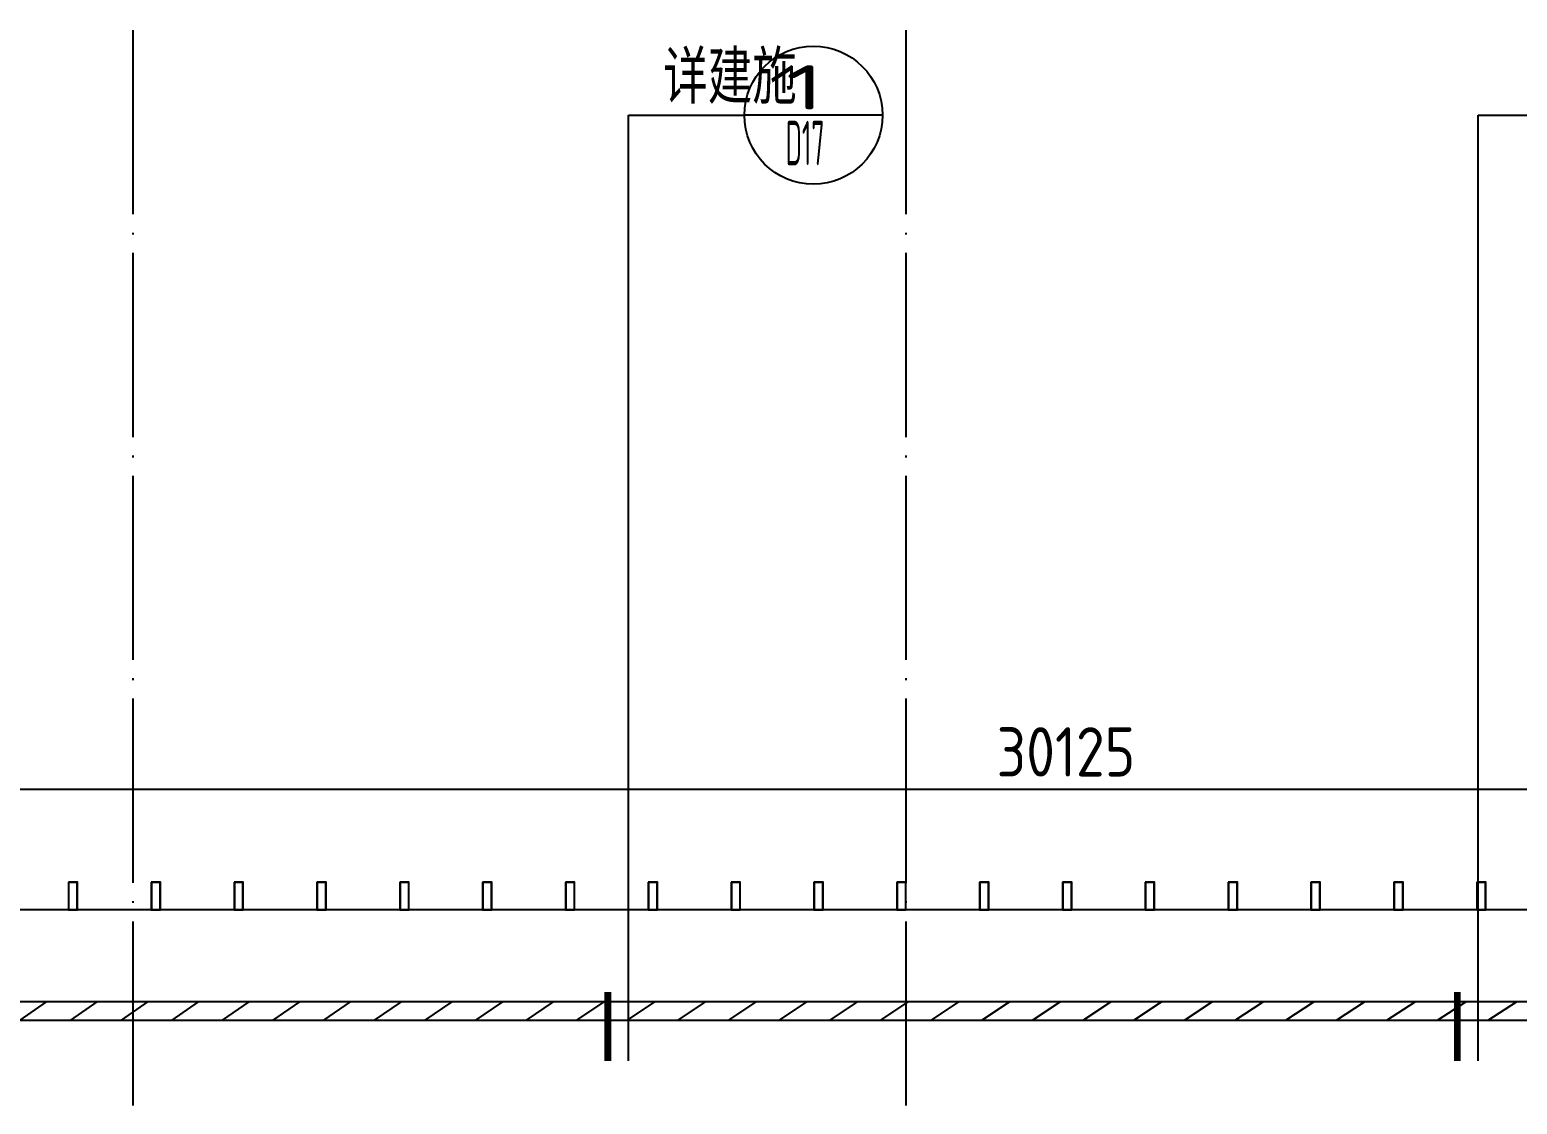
# Model space of a CAD drawing. Header units: inches. Extents: x 0 to 1813292486, y 0 to 3473589894.
# Drawn here: x 600505566 to 600521727, y 3473289605 to 3473301276 of the extents above; entities that cross this region are included whole.
import ezdxf
from ezdxf.enums import TextEntityAlignment as Align

# ---------------------------------------------------------------- set-up
doc = ezdxf.new("R2010")
doc.units = ezdxf.units.IN
doc.header["$LTSCALE"] = 1000
doc.header["$MEASUREMENT"] = 0
doc.linetypes.add('AX-MALL-GIRD-200$0$DOTE', pattern=[2.4200000000000004, 2, -0.2, 0.02, -0.2])
for name, color, linetype in [('A-Anno-Note', 241, 'Continuous'), ('AX-MALL-DIM-P02$0$A-Anno-Dims', 3, 'Continuous'), ('AX-MALL-DIM-P02$0$A-Detl-Thin', 131, 'Continuous'), ('AX-MALL-DIM-SY-P02$0$A-Anno-Note', 241, 'Continuous'), ('AX-MALL-DIM-SY-P02$0$DIM_IDEN', 3, 'Continuous'), ('AX-MALL-GIRD-200$0$A-Grid', 222, 'AX-MALL-GIRD-200$0$DOTE'), ('AX-MALL-P02-200$0$A-Anno-Note', 241, 'Continuous'), ('AX-MALL-WALL-P02$0$A-Anno-Note', 241, 'Continuous'), ('AX-MALL-WALL-P02-QT$0$A-Detl-Thin', 131, 'Continuous'), ('AX-MALL-WALL-P02-QT$0$A-Flor', 41, 'Continuous'), ('AX-MALL-WALL-P02-QT$0$A-Wall', 2, 'Continuous'), ('AX-MALL-WALL-P02-QT$0$A-Wall-Patt', 13, 'Continuous'), ('AX-MALL-WALL-P02-QT$0$A-Wind', 4, 'Continuous'), ('AX-MALL-ZTKD-P02$0$A-Anno-Note', 241, 'Continuous')]:
    doc.layers.add(name, color=color, linetype=linetype)
doc.styles.add('AX-MALL-DIM-P02$0$_TCH_DIM_T3', font='gbenor.shx')
doc.styles.add('AX-MALL-DIM-SY-P02$0$_TCH_DIM', font='gbenor.shx')
doc.styles.add('AX-MALL-DIM-SY-P02$0$_TCH_LABEL', font='gbenor.shx')
doc.dimstyles.new('AX-MALL-DIM-P02$0$_TCH_ARCH&&180', dxfattribs={"dimtxt": 535.5, "dimasz": 270, "dimexe": 450, "dimexo": 450, "dimgap": 137.25, "dimtad": 1, "dimdec": 0, "dimzin": 0, "dimdsep": 46, "dimtxsty": 'AX-MALL-DIM-P02$0$_TCH_DIM_T3', "dimblk": 'AX-MALL-DIM-P02$0$_ArchTick', "dimcen": 0.09, "dimclrt": 7, "dimazin": 2, "dimtfac": 1, "dimtdec": 0, "dimtix": 1, "dimtmove": 2, "dimatfit": 3, "dimfxl": 500, "dimtolj": 1, "dimtzin": 0, "dimarcsym": 0})

# ---------------------------------------------------------------- blocks, each defined once
blk = doc.blocks.new('AX-MALL-GIRD-200')
at = {"layer": 'AX-MALL-GIRD-200$0$A-Grid'}
for p, q in [((600346530.7841308, 3473183292.578675), (600307801.2451816, 3473079328.851593)), ((600354402.324564, 3473180360.198888), (600315672.785615, 3473076396.471807))]:
    blk.add_line(p, q, dxfattribs=at)
blk = doc.blocks.new('AX-MALL-WALL-P02-QT$0$gerthrthrth')
at = {"layer": 'AX-MALL-WALL-P02-QT$0$A-Flor'}
for points in [[(-99.99999976158142, 300.0000004768372), (-99.99999976158142, 4.76837158203125e-07), (1.192092895507812e-07, 4.76837158203125e-07), (1.192092895507812e-06, 299.9999995231628)], [(-96.99999964237213, 296.9999995231628), (-96.99999988079071, 3.000000476837158), (-2.999999761581421, 3.000000953674316), (-2.999998927116394, 296.9999995231628)]]:
    blk.add_lwpolyline(points, close=True, dxfattribs=at)
blk = doc.blocks.new('AX-MALL-WALL-P02-QT$0$fegehrthr')
at = {"layer": 'AX-MALL-WALL-P02-QT$0$A-Flor'}
blk.add_lwpolyline([(209327.1700227261, 135611.3328585625), (176412.6506459713, 135611.3369994164)], dxfattribs=at)
at = {"layer": 'AX-MALL-WALL-P02-QT$0$A-Flor', "rotation": 359.9999999798665}
for p in [(184227.17002213, 135611.3384270668), (185127.1700226068, 135611.3384275436), (186027.1700227261, 135611.3384280205), (186927.1700223684, 135611.3384251595), (187827.1700223684, 135611.3384256363), (188727.1700237989, 135611.3384270668), (189627.1700236797, 135611.3384213448), (190527.1700233221, 135611.3384242058), (191427.17002213, 135611.3384251595), (192327.17002213, 135611.3384246826), (193227.1700224876, 135611.3384232521), (194127.1700226068, 135611.3384227753), (195027.1700228453, 135611.3384227753), (195927.1700224876, 135611.3384227753), (196827.1700224876, 135611.3384232521), (197727.1700223684, 135611.3384213448), (198627.1700220108, 135611.3384222984), (199527.1700228453, 135611.3384218216)]:
    blk.add_blockref('AX-MALL-WALL-P02-QT$0$gerthrthrth', p, dxfattribs=at)
blk = doc.blocks.new('AX-MALL-WALL-P02-QT')
at = {"layer": 'AX-MALL-WALL-P02-QT$0$A-Wall-Patt'}
h = blk.add_hatch(dxfattribs=at)
h.set_pattern_fill('普通砖', color=256, scale=200, style=0)
h.set_pattern_definition([(45, (0, 359.0227), (-353.55353201463, 353.55353201463), [])])
h.paths.add_polyline_path([(600411627.578459, 3473145197.93899), (600337386.7673359, 3473172854.819583), (600337316.9487696, 3473172667.401954), (600411464.0510782, 3473145045.430644), (600411581.0327483, 3473145072.993904)])
at = {"layer": 'AX-MALL-WALL-P02-QT$0$A-Wall'}
for p, q in [((600411627.578459, 3473145197.93899), (600337386.7673359, 3473172854.819583)), ((600337316.9487696, 3473172667.401954), (600411464.0510782, 3473145045.430644))]:
    blk.add_line(p, q, dxfattribs=at)
at = {"layer": 'AX-MALL-WALL-P02-QT$0$A-Detl-Thin', "rotation": 339.5681613092246}
blk.add_blockref('AX-MALL-WALL-P02-QT$0$fegehrthr', (600121810.7232074, 3473109514.681517), dxfattribs=at)
at = {"layer": 'AX-MALL-WALL-P02-QT$0$A-Wind'}
blk.add_blockref('AX-MALL-GIRD-200', (0, 0), dxfattribs=at)
blk = doc.blocks.new('AX-MALL-WALL-P02')
at = {"layer": 'AX-MALL-WALL-P02$0$A-Anno-Note'}
blk.add_blockref('AX-MALL-WALL-P02-QT', (0, 0), dxfattribs=at)
blk = doc.blocks.new('AX-MALL-ZTKD-P02')
at = {"layer": 'AX-MALL-ZTKD-P02$0$A-Anno-Note'}
blk.add_blockref('AX-MALL-GIRD-200', (0, 0), dxfattribs=at)
blk = doc.blocks.new('AX-MALL-DIM-SY-P02')
at = {"layer": 'AX-MALL-DIM-SY-P02$0$DIM_IDEN'}
for p, q in [((600346825.0020854, 3473168652.445227), (600350411.1951737, 3473178279.05092)), ((600350411.1951737, 3473178279.05092), (600351589.8186255, 3473177839.979099)), ((600352995.4508455, 3473177316.339851), (600351589.8186255, 3473177839.979099)), ((600355472.9836061, 3473165430.818364), (600359059.1766944, 3473175057.424056)), ((600359059.1766944, 3473175057.424056), (600360360.3714458, 3473174572.69083))]:
    blk.add_line(p, q, dxfattribs=at)
at = {"layer": 'AX-MALL-DIM-SY-P02$0$DIM_IDEN', "const_width": 75}
for points in [[(600346614.1572524, 3473168730.991114), (600346875.9768759, 3473169433.807225)], [(600355262.1387731, 3473165509.364251), (600355523.9583967, 3473166212.180361)]]:
    blk.add_lwpolyline(points, dxfattribs=at)
at = {"layer": 'AX-MALL-DIM-SY-P02$0$DIM_IDEN'}
blk.add_circle((600352292.6347356, 3473177578.159475), 750, dxfattribs=at)
at = {"layer": 'AX-MALL-DIM-SY-P02$0$A-Anno-Note', "style": 'AX-MALL-DIM-SY-P02$0$_TCH_DIM', "width": 0.7}
blk.add_text('详建施', height=506.3829787234042, rotation=339.5681613088448, dxfattribs=at).set_placement((600350826.1835599, 3473178314.486286))
at = {"layer": 'AX-MALL-DIM-SY-P02$0$A-Anno-Note', "style": 'AX-MALL-DIM-SY-P02$0$_TCH_LABEL'}
for s, width, p, p2 in [('1', 3.000000000491123, (600352030.8327808, 3473177740.115447), (600352426.8620195, 3473177592.582935)), ('D17', 0.5675675676604826, (600351820.0720496, 3473177174.359392), (600352216.1012883, 3473177026.82688))]:
    blk.add_text(s, height=482.9906831399546, rotation=339.5681613000222, dxfattribs=dict(at, width=width)).set_placement(p, p2, align=Align.FIT)
blk = doc.blocks.new('AX-MALL-DIM-P02$0$_ArchTick')
at = {"color": 0, "linetype": 'ByBlock', "const_width": 0.4}
blk.add_lwpolyline([(-0.5, -0.5), (0.5, 0.5)], dxfattribs=at)
blk = doc.blocks.new('*D1107')
at = {"layer": 'AX-MALL-DIM-P02$0$A-Anno-Dims', "color": 0, "lineweight": -2, "transparency": 16777216}
for p, q in [((600337892.9493351, 3473174213.590119), (600338350.027458, 3473175440.548359)), ((600338192.9356308, 3473175018.858713), (600366422.7174414, 3473164502.432598)), ((600366122.7311455, 3473163697.164003), (600366579.8092686, 3473164924.122244))]:
    blk.add_line(p, q, dxfattribs=at)
at = {"layer": 'AX-MALL-DIM-P02$0$A-Anno-Dims', "color": 0, "lineweight": -2, "transparency": 16777216, "xscale": 270, "yscale": 270, "zscale": 270}
for p, rotation in [((600338192.9356308, 3473175018.858713), 159.5681541031688), ((600366422.7174414, 3473164502.432598), 339.5681541031688)]:
    blk.add_blockref('AX-MALL-DIM-P02$0$_ArchTick', p, dxfattribs=dict(at, rotation=rotation))
at = {"layer": 'AX-MALL-DIM-P02$0$A-Anno-Dims', "color": 7, "transparency": 16777216, "insert": (600352449.2091802, 3473170140.166337), "char_height": 535.5, "attachment_point": 5, "rotation": 339.56815410316875, "style": 'AX-MALL-DIM-P02$0$_TCH_DIM_T3'}
blk.add_mtext('\\A1;30125', dxfattribs=at)
blk = doc.blocks.new('AX-MALL-DIM-P02')
at = {"layer": 'AX-MALL-DIM-P02$0$A-Anno-Dims'}
blk.add_blockref('AX-MALL-DIM-SY-P02', (0, 0), dxfattribs=at)
at = {"layer": 'AX-MALL-DIM-P02$0$A-Detl-Thin'}
blk.add_blockref('AX-MALL-ZTKD-P02', (-2.384185791015625e-06, 9.5367431640625e-07), dxfattribs=at)
at = {"layer": 'AX-MALL-DIM-P02$0$A-Anno-Dims'}
dim = blk.add_aligned_dim(p1=(600337735.8575076, 3473173791.900472), p2=(600365965.6393181, 3473163275.474357), distance=1309.3307206168333, dimstyle='AX-MALL-DIM-P02$0$_TCH_ARCH&&180', dxfattribs=at)
dim.commit()
dim.dimension.update_dxf_attribs({"geometry": '*D1107', "text_midpoint": (600352449.2091802, 3473170140.166337)})
blk = doc.blocks.new('AX-MALL-P02-200')
at = {"layer": 'AX-MALL-P02-200$0$A-Anno-Note'}
blk.add_blockref('AX-MALL-WALL-P02', (0, 0), dxfattribs=at)
blk.add_blockref('AX-MALL-DIM-P02', (0, 0), dxfattribs=at)

msp = doc.modelspace()

# ---------------------------------------------------------------- block references
at = {"layer": 'A-Anno-Note', "rotation": 20.43183869077545}
msp.add_blockref('AX-MALL-P02-200', (1250392458.527329, 9048125.682563305), dxfattribs=at)

doc.saveas('drawing.dxf')
